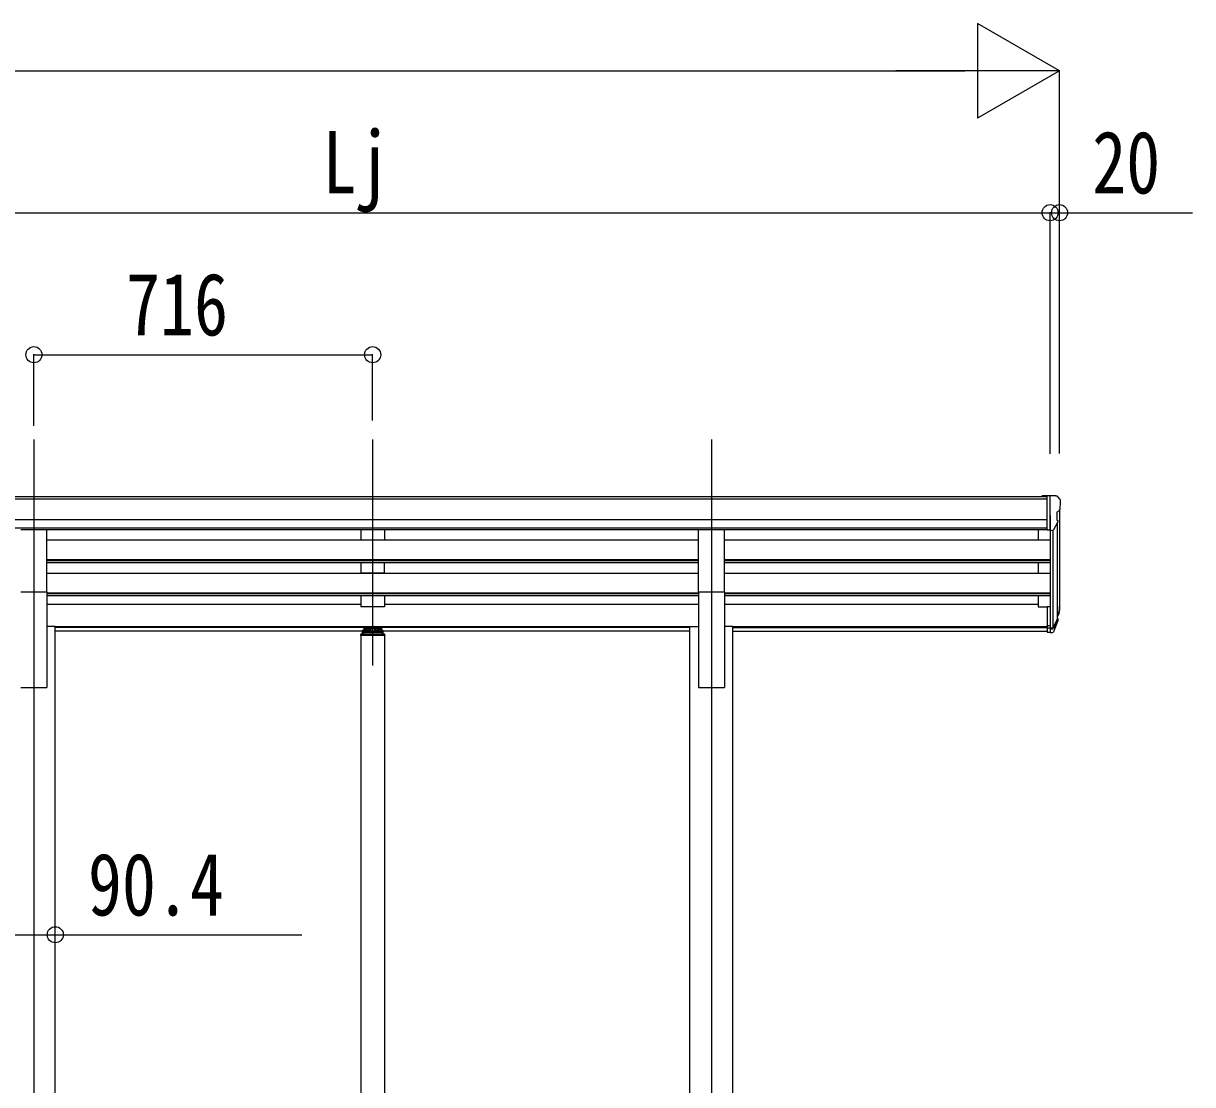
# Model space of a CAD drawing. Units: millimetres, scale not verified. Extents: x -16820 to 16820, y -11880 to 11880.
# Drawn here: x -245 to 2226, y -3697 to -1455 of the extents above; entities that cross this region are included whole.
import ezdxf
from ezdxf.enums import TextEntityAlignment as Align

# ---------------------------------------------------------------- set-up
doc = ezdxf.new("R2010")
doc.units = ezdxf.units.MM
doc.header["$LTSCALE"] = 40
for name, color, linetype in [('0-3_YKK_12', 2, 'Continuous'), ('0-4_YKK_13', 4, 'Continuous'), ('0-5_YKK_A1', 4, 'Continuous'), ('0-6_YKK_D', 6, 'Continuous')]:
    doc.layers.add(name, color=color, linetype=linetype)
doc.styles.add('ＭＳ ゴシック', font='')
doc.styles.get('ＭＳ ゴシック').set_extended_font_data('MS Gothic')

msp = doc.modelspace()

# ---------------------------------------------------------------- linework, layer by layer
at = {"layer": '0-3_YKK_12'}
for p, q in [((-222.82, -2333.65), (-222.82, -2811.17)), ((493.18, -2333.65), (493.18, -2811.17)), ((1209.18, -2333.65), (1209.18, -2811.17)), ((-222.82, -2764.49), (-222.82, -5508.06)), ((1209.18, -2764.49), (1209.18, -5508.06))]:
    msp.add_line(p, q, dxfattribs=at)
at = {"layer": '0-4_YKK_13'}
for p, q in [((1918.68, -2453.06), (1908.68, -2453.15)), ((1908.68, -2454.66), (1908.68, -2453.15)), ((1918.68, -2525.04), (1918.68, -2453.06)), ((1937.18, -2453.06), (1918.68, -2453.06)), ((1925.18, -2526.04), (1925.18, -2453.06)), ((1937.18, -2453.06), (1939.51, -2453.2)), ((1940.27, -2453.63), (1944.34, -2459.43)), ((1947.18, -2462.43), (1947.18, -2463.06)), ((1939.18, -2487.57), (1939.18, -2503.85)), ((1944.65, -2484.24), (1939.33, -2487.31)), ((1932.8, -2524.23), (1941.81, -2508.64)), ((-250.32, -2523.69), (-195.32, -2523.69)), ((-195.32, -2655.49), (-195.32, -2523.69)), ((1181.68, -2655.49), (1181.68, -2523.69)), ((1181.68, -2523.69), (1236.68, -2523.69)), ((1236.68, -2655.49), (1236.68, -2523.69)), ((1918.68, -2525.04), (1925.18, -2525.04)), ((1925.18, -2526.04), (1930.39, -2525.72)), ((-250.32, -2655.49), (-195.32, -2655.49)), ((1181.68, -2655.49), (1236.68, -2655.49)), ((1918.68, -2686.78), (1918.68, -2740.81)), ((1918.68, -2686.78), (1925.18, -2686.78)), ((1925.18, -2686.78), (1925.18, -2741.55)), ((1931.61, -2731.14), (1939.37, -2715.73)), ((1940.81, -2716.09), (1932.62, -2732.26)), ((1941.43, -2716.65), (1932.62, -2740.2)), ((1943.48, -2699.59), (1940.21, -2706.66)), ((1944.08, -2700.97), (1940.21, -2708.92)), ((1941.77, -2712.25), (1941.43, -2716.65)), ((470.68, -2739.19), (470.68, -2744.84)), ((473.18, -2736.62), (474.68, -2736.62)), ((473.18, -2739.14), (473.18, -2744.84)), ((473.18, -2739.14), (474.68, -2739.14)), ((473.18, -2741.03), (513.18, -2741.03)), ((511.68, -2730.7), (474.68, -2730.7)), ((474.68, -2730.7), (474.68, -2739.14)), ((474.68, -2733.19), (511.68, -2733.19)), ((477.28, -2735.63), (477.28, -2736.11)), ((480.73, -2737.51), (480.73, -2737.85)), ((482.69, -2737.19), (482.69, -2737.52)), ((483.18, -2736.28), (483.18, -2738.96)), ((483.67, -2737.19), (483.67, -2737.52)), ((485.63, -2737.85), (485.63, -2737.51)), ((489.08, -2735.63), (489.08, -2736.11)), ((497.28, -2735.63), (497.28, -2736.11)), ((500.73, -2737.51), (500.73, -2737.85)), ((502.69, -2737.19), (502.69, -2737.52)), ((503.18, -2736.28), (503.18, -2738.96)), ((503.67, -2737.19), (503.67, -2737.52)), ((505.63, -2737.85), (505.63, -2737.51)), ((509.08, -2735.63), (509.08, -2736.11)), ((511.68, -2730.7), (511.68, -2739.14)), ((511.68, -2736.62), (513.18, -2736.62)), ((511.68, -2739.14), (513.18, -2739.14)), ((513.18, -2739.14), (513.18, -2744.84)), ((515.68, -2744.84), (515.68, -2739.19)), ((1918.68, -2726.91), (1925.18, -2726.91)), ((1918.68, -2731.79), (1925.18, -2731.79)), ((1918.68, -2740.81), (1925.18, -2740.81)), ((1925.18, -2731.81), (1930.31, -2731.81)), ((1925.18, -2733.62), (1930.02, -2733.62)), ((1925.18, -2741.55), (1930.02, -2741.55)), ((467.68, -2746.34), (467.68, -2747.84)), ((518.68, -2747.84), (467.68, -2747.84)), ((517.18, -2744.84), (469.18, -2744.84)), ((518.68, -2746.34), (518.68, -2747.84))]:
    msp.add_line(p, q, dxfattribs=at)
for points in [[(481.71, -2737.74), (481.9, -2737.77), (481.98, -2737.77), (482.08, -2737.78), (482.25, -2737.77), (482.4, -2737.74), (482.52, -2737.7), (482.61, -2737.65), (482.67, -2737.59)], [(483.69, -2737.59), (483.74, -2737.65), (483.83, -2737.7), (483.96, -2737.74), (484.1, -2737.77), (484.27, -2737.78), (484.38, -2737.77), (484.46, -2737.77), (484.65, -2737.74)], [(501.71, -2737.74), (501.9, -2737.77), (501.98, -2737.77), (502.08, -2737.78), (502.25, -2737.77), (502.4, -2737.74), (502.52, -2737.7), (502.61, -2737.65), (502.67, -2737.59)], [(503.69, -2737.59), (503.74, -2737.65), (503.83, -2737.7), (503.96, -2737.74), (504.1, -2737.77), (504.27, -2737.78), (504.38, -2737.77), (504.46, -2737.77), (504.65, -2737.74)]]:
    msp.add_lwpolyline(points, dxfattribs=at)
for centre, radius, start, end in [((1939.45, -2454.2), 1, 35, 86.5), ((1944.18, -2462.43), 3, 0, 87), ((1745.18, -2463.06), 202, 355.05096, 0), ((1939.48, -2487.57), 0.3, 120, 180), ((1940.27, -2479.87), 6.18, 315.00103, 354.2965), ((1939.48, -2503.85), 0.3, 180, 265.2833), ((1939.21, -2507.14), 3, 330, 85.2833), ((1930.2, -2522.73), 3, 273.5, 330), ((1914.59, -2690.1), 30.41, 341.80266, 352.8448), ((1916, -2691.85), 29.53, 342.01856, 353.49194), ((469.18, -2746.34), 1.5, 90, 180), ((517.18, -2746.34), 1.5, 0, 90)]:
    msp.add_arc(centre, radius, start, end, dxfattribs=at)
for centre, major_axis, ratio, start_param, end_param in [((1857.32, -2685.61), (-87.93, 4.42), 0.541684, 3.060334, 3.2172517), ((1856.53, -2692.29), (89.06, 1.43), 0.57596, 6.1985533, 6.3701348), ((1855.26, -2692.19), (88.05, 0), 0.90356, 5.9828017, 6.0168888), ((1940.47, -2712.25), (-1.3, 0), 0.90356, 2.9359903, 4.9130961), ((1854.55, -2696.06), (89.07, 0), 0.90356, 6.0316505, 6.077583), ((473.18, -2739.19), (0, 2.57), 0.97237, 6.2831853, 7.8539816), ((483.18, -2735.63), (5.9, 0), 0.342073, 0, 3.1415927), ((483.18, -2730.34), (8.02, 0), 0.939674, 4.4018361, 4.5279947), ((483.18, -2730.67), (8.02, 0), 0.939674, 4.4018361, 4.5279947), ((483.18, -2729.67), (8.02, 0), 0.939674, 4.6512338, 4.7735441), ((483.18, -2730.34), (-8.02, 0), 0.939674, 1.7551906, 1.8813492), ((483.18, -2730.67), (-8.02, 0), 0.939674, 1.7551906, 1.8813492), ((503.18, -2735.63), (5.9, 0), 0.342073, 0, 3.1415927), ((503.18, -2730.34), (8.02, 0), 0.939674, 4.4018361, 4.5279947), ((503.18, -2730.67), (8.02, 0), 0.939674, 4.4018361, 4.5279947), ((503.18, -2729.67), (8.02, 0), 0.939674, 4.6512338, 4.7735441), ((503.18, -2730.34), (-8.02, 0), 0.939674, 1.7551906, 1.8813492), ((503.18, -2730.67), (-8.02, 0), 0.939674, 1.7551906, 1.8813492), ((513.18, -2739.19), (0, 2.57), 0.97237, 4.712389, 6.2831853), ((1930.02, -2730.91), (3, 0), 0.90356, 4.712389, 5.7595865), ((1930.02, -2738.84), (-3, 0), 0.90356, 1.5707963, 2.6179939), ((1930.31, -2730.46), (1.5, 0), 0.90356, 4.712389, 5.7595865)]:
    msp.add_ellipse(centre, major_axis=major_axis, ratio=ratio, start_param=start_param, end_param=end_param, dxfattribs=at)
for centre in [(483.18, -2736.11), (503.18, -2736.11)]:
    msp.add_ellipse(centre, major_axis=(5.9, 0), ratio=0.342073, dxfattribs=at)
at = {"layer": '0-5_YKK_A1'}
for p, q in [((1918.68, -2454.66), (-922.32, -2454.66)), ((1918.68, -2459.88), (-922.32, -2459.88)), ((1925.18, -2494.16), (1925.18, -2686.78)), ((1945.18, -2483.63), (1945.18, -2686.42)), ((1918.68, -2503.41), (-932.32, -2503.41)), ((1940.21, -2511.41), (1940.21, -2713.13)), ((1918.68, -2521.26), (-932.32, -2521.26)), ((1181.68, -2524.51), (-195.32, -2524.51)), ((468.18, -2524.61), (468.18, -2546.47)), ((518.18, -2524.61), (518.18, -2546.47)), ((1918.68, -2524.51), (1236.68, -2524.51)), ((1900.18, -2524.51), (1900.18, -2546.57)), ((1931.18, -2525.57), (1931.19, -2731.56)), ((1181.68, -2546.57), (-195.32, -2546.57)), ((518.18, -2546.47), (468.18, -2546.47)), ((1925.18, -2546.57), (1236.68, -2546.57)), ((1181.68, -2588.45), (-195.32, -2588.45)), ((1181.68, -2589.95), (-195.32, -2589.95)), ((1181.68, -2594.27), (-195.32, -2594.27)), ((468.18, -2594.27), (468.18, -2616.58)), ((518.18, -2616.58), (518.18, -2594.27)), ((1925.18, -2588.45), (1236.68, -2588.45)), ((1925.18, -2589.95), (1236.68, -2589.95)), ((1925.18, -2594.27), (1236.68, -2594.27)), ((1900.18, -2594.27), (1900.18, -2616.68)), ((1181.68, -2616.68), (-195.32, -2616.68)), ((518.18, -2616.58), (468.18, -2616.58)), ((1925.18, -2616.68), (1236.68, -2616.68)), ((-195.32, -2655.49), (-195.32, -2858.06)), ((1181.68, -2658.56), (-195.32, -2658.56)), ((1181.68, -2660.05), (-195.32, -2660.05)), ((1181.68, -2664.37), (-195.32, -2664.37)), ((468.18, -2664.37), (468.18, -2687.41)), ((518.18, -2664.37), (518.18, -2687.41)), ((1181.68, -2655.49), (1181.68, -2858.06)), ((1236.68, -2655.49), (1236.68, -2858.06)), ((1925.18, -2658.56), (1236.68, -2658.56)), ((1925.18, -2660.05), (1236.68, -2660.05)), ((1925.18, -2664.37), (1236.68, -2664.37)), ((1900.18, -2664.37), (1900.18, -2687.41)), ((468.18, -2682.47), (-195.32, -2682.47)), ((518.18, -2687.41), (468.18, -2687.41)), ((1181.68, -2682.47), (518.18, -2682.47)), ((1900.18, -2682.47), (1236.68, -2682.47)), ((1900.18, -2687.41), (1918.68, -2687.41)), ((-177.62, -2729.06), (-195.32, -2729.06)), ((-177.62, -5408.06), (-177.62, -2729.06)), ((1163.98, -2729.49), (-177.62, -2729.49)), ((1163.98, -2730.88), (-177.62, -2730.88)), ((1163.98, -2738.57), (-177.62, -2738.57)), ((1163.98, -5408.06), (1163.98, -2729.06)), ((1163.98, -2729.06), (1181.68, -2729.06)), ((1254.38, -2729.06), (1236.68, -2729.06)), ((1254.38, -5408.06), (1254.38, -2729.06)), ((1918.68, -2729.49), (1254.38, -2729.49)), ((1254.38, -2730.88), (1918.68, -2730.88)), ((1254.38, -2738.57), (1918.68, -2738.57)), ((468.18, -2747.84), (468.18, -5108.06)), ((518.18, -2747.84), (518.18, -5108.06)), ((-250.32, -2858.06), (-195.32, -2858.06)), ((1181.68, -2858.06), (1236.68, -2858.06))]:
    msp.add_line(p, q, dxfattribs=at)
at = {"layer": '0-6_YKK_D'}
for p, q in [((1945.18, -1554.66), (1771.97, -1454.66)), ((1771.97, -1454.66), (1771.97, -1654.66)), ((-3622.82, -1554.66), (1745.18, -1554.66)), ((1945.18, -1554.66), (1598.77, -1554.66)), ((1945.18, -1554.66), (1771.97, -1654.66)), ((1945.18, -2363.24), (1945.18, -1553.66)), ((-938.82, -1854.66), (1925.18, -1854.66)), ((1925.18, -2364.24), (1925.18, -1853.66)), ((1925.18, -2364.24), (1925.18, -1853.66)), ((1945.18, -2362.24), (1945.18, -1853.66)), ((-222.82, -2304.77), (-222.82, -2153.66)), ((-222.82, -2154.66), (493.18, -2154.66)), ((493.18, -2293.63), (493.18, -2153.66))]:
    msp.add_line(p, q, dxfattribs=at)
for points in [[(1925.18, -1854.66), (1945.18, -1854.66), (2226.38, -1854.66)], [(-268.02, -3380.21), (-177.62, -3380.21), (343.58, -3380.21)]]:
    msp.add_lwpolyline(points, dxfattribs=at)
for centre in [(1925.18, -1854.66), (1925.18, -1854.66), (1945.18, -1854.66), (-222.82, -2154.66), (493.18, -2154.66), (-177.62, -3380.21)]:
    msp.add_circle(centre, 17, dxfattribs=at)

# ---------------------------------------------------------------- texts
at = {"layer": '0-6_YKK_D', "style": 'ＭＳ ゴシック', "width": 0.8}
for s, p in [('Lj', (387.58, -1853.66)), ('20', (2014.18, -1853.66)), ('716', (-28.02, -2153.66)), ('90.4', (-108.62, -3379.21))]:
    msp.add_text(s, height=132, dxfattribs=at).set_placement(p, align=Align.BOTTOM_LEFT)

doc.saveas('drawing.dxf')
